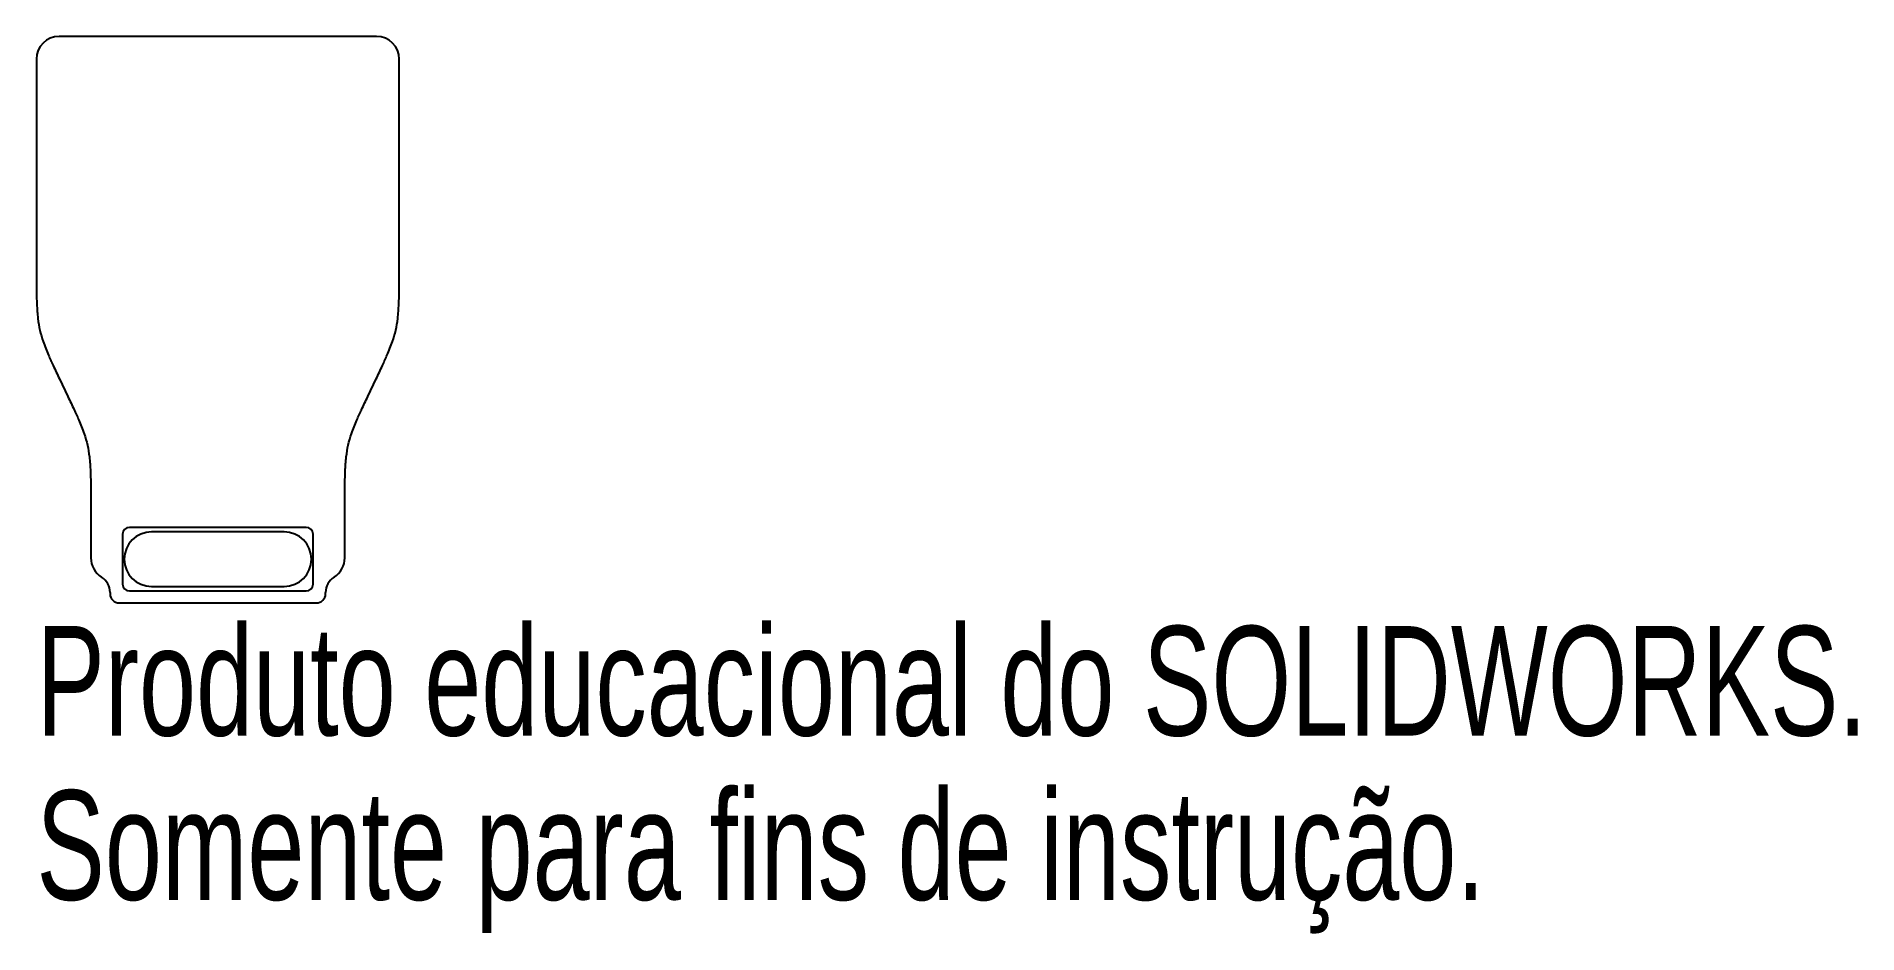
# Model space of a CAD drawing. Header units: millimetres. Extents: x -8 to 72.3, y -14.6 to 25.
import ezdxf

# ---------------------------------------------------------------- set-up
doc = ezdxf.new("R2010")
doc.units = ezdxf.units.MM
doc.styles.add('SLDTEXTSTYLE0', font='TXT', dxfattribs={"width": 0.7})

msp = doc.modelspace()

# ---------------------------------------------------------------- linework, layer by layer
at = {"color": 7, "linetype": 'Continuous', "lineweight": 25}
for p, q in [((7, 25), (-7, 25)), ((-8, 24), (-8, 14.344)), ((8, 14.344), (8, 24)), ((-6.986, 9.887), (-6.614, 9.113)), ((6.614, 9.113), (6.986, 9.887)), ((-5.6, 4.656), (-5.6, 1.989)), ((5.6, 1.989), (5.6, 4.656)), ((3.9, 3.33), (-3.9, 3.33)), ((-4.2, 3.03), (-4.2, 0.83)), ((2.925, 3.13), (-2.925, 3.13)), ((4.2, 0.83), (4.2, 3.03)), ((-4.75, 0.46), (-4.75, 0.4)), ((-4.35, 0), (4.35, 0)), ((-3.9, 0.53), (3.9, 0.53)), ((-2.925, 0.73), (2.925, 0.73)), ((4.75, 0.4), (4.75, 0.46))]:
    msp.add_line(p, q, dxfattribs=at)
for centre, radius, start, end in [((-7, 24), 1, 90, 180), ((7, 24), 1, 0, 90), ((-3.9, 3.03), 0.3, 90, 180), ((3.9, 3.03), 0.3, 0, 90), ((-2.925, 1.93), 1.2, 90, 270), ((2.925, 1.93), 1.2, 270, 90), ((-4.6, 1.989), 1, 180, 238.14457), ((4.6, 1.989), 1, 301.85543, 0), ((-5.55, 0.46), 0.8, 0, 58.14457), ((-3.9, 0.83), 0.3, 180, 270), ((3.9, 0.83), 0.3, 270, 0), ((5.55, 0.46), 0.8, 121.85543, 180), ((-4.35, 0.4), 0.4, 180, 270), ((4.35, 0.4), 0.4, 270, 0)]:
    msp.add_arc(centre, radius, start, end, dxfattribs=at)
for points, knots in [([(-8, 14.344), (-7.999, 14.128), (-7.998, 13.741), (-7.984, 13.143), (-7.945, 12.586), (-7.86, 12.031), (-7.696, 11.493), (-7.49, 10.976), (-7.244, 10.43), (-7.078, 10.082), (-6.986, 9.887)], [0, 0, 0, 0, 0.139742, 0.250193, 0.387413, 0.500316, 0.61298, 0.750265, 0.860431, 1, 1, 1, 1]), ([(6.986, 9.887), (7.078, 10.082), (7.245, 10.431), (7.491, 10.977), (7.697, 11.495), (7.86, 12.033), (7.946, 12.589), (7.984, 13.144), (7.998, 13.742), (7.999, 14.128), (8, 14.344)], [0, 0, 0, 0, 0.139742, 0.250193, 0.387413, 0.500316, 0.61298, 0.750265, 0.860431, 1, 1, 1, 1]), ([(-6.614, 9.113), (-6.521, 8.918), (-6.355, 8.569), (-6.109, 8.023), (-5.903, 7.505), (-5.74, 6.967), (-5.654, 6.411), (-5.616, 5.856), (-5.602, 5.258), (-5.601, 4.872), (-5.6, 4.656)], [0, 0, 0, 0, 0.139798, 0.250193, 0.387479, 0.500316, 0.613045, 0.750265, 0.860486, 1, 1, 1, 1]), ([(5.6, 4.656), (5.601, 4.872), (5.602, 5.259), (5.616, 5.858), (5.655, 6.414), (5.74, 6.969), (5.904, 7.507), (6.11, 8.025), (6.356, 8.57), (6.522, 8.918), (6.614, 9.113)], [0, 0, 0, 0, 0.139798, 0.250193, 0.387479, 0.500316, 0.613045, 0.750265, 0.860486, 1, 1, 1, 1])]:
    msp.add_open_spline(points, degree=3, knots=knots, dxfattribs=at)

# ---------------------------------------------------------------- texts
at = {"color": 7, "linetype": 'Continuous', "char_height": 4.83362, "attachment_point": 1, "style": 'SLDTEXTSTYLE0'}
for s, insert in [('Produto educacional do SOLIDWORKS.', (-8, -1.02)), ('Somente para fins de instrução.', (-8, -8.27))]:
    msp.add_mtext(s, dxfattribs=dict(at, insert=insert))

doc.saveas('drawing.dxf')
